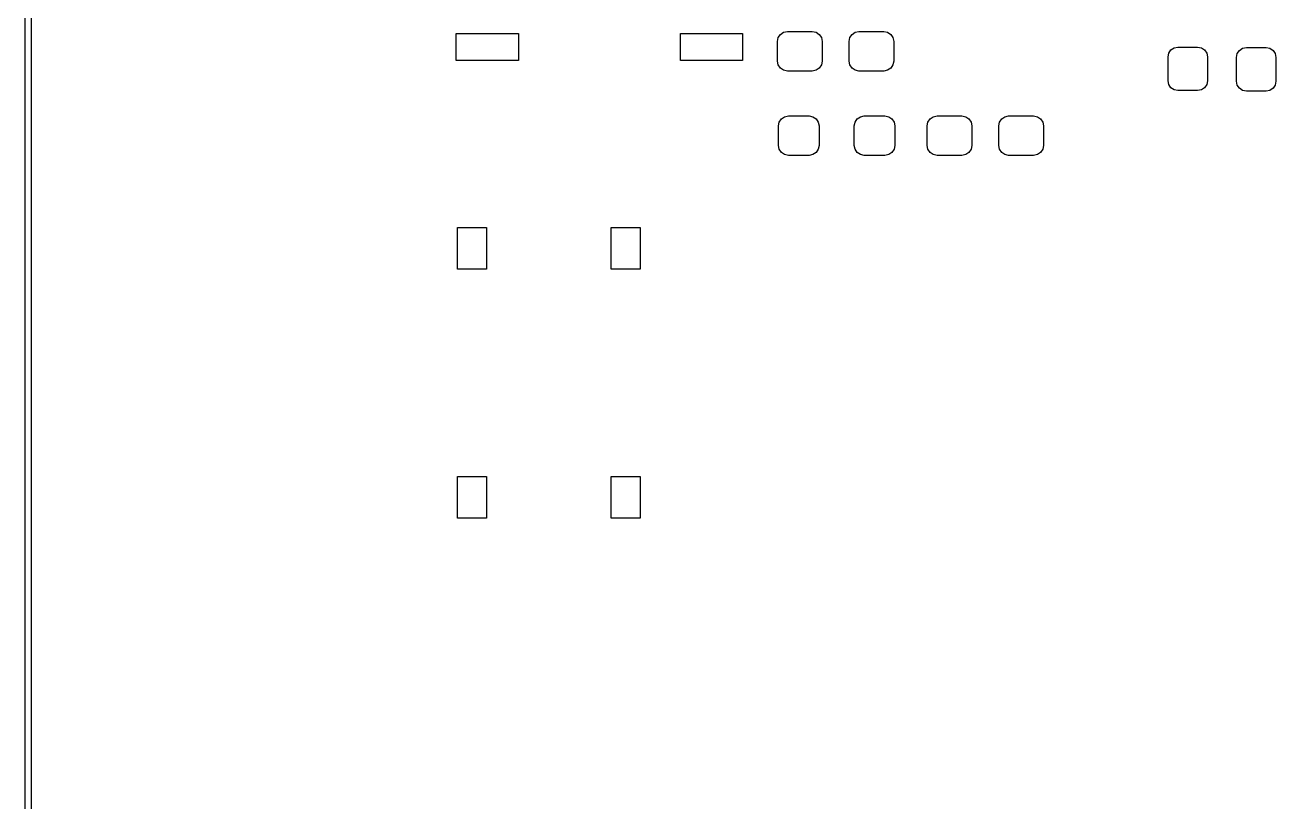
# Model space of a CAD drawing. Extents: x 2.3 to 4.73, y -6.73 to -3.79.
# Drawn here: x 2.3 to 3.487, y -5.26 to -4.523 of the extents above; entities that cross this region are included whole.
import ezdxf

# ---------------------------------------------------------------- set-up
doc = ezdxf.new("R2010")
doc.units = 0
doc.header["$MEASUREMENT"] = 0
doc.layers.add('BLACK', color=7, linetype='CONTINUOUS')

msp = doc.modelspace()

# ---------------------------------------------------------------- linework, layer by layer
at = {"layer": 'BLACK', "linetype": 'CONTINUOUS'}
for p, q in [((2.3002, -6.726), (2.3002, -3.794)), ((2.3061, -3.79695), (2.3061, -6.72305)), ((2.70917, -4.5568), (2.70917, -4.5312)), ((2.70917, -4.5312), (2.76823, -4.5312)), ((2.76823, -4.5312), (2.76823, -4.5568)), ((2.92177, -4.5568), (2.92177, -4.5312)), ((2.92177, -4.5312), (2.98083, -4.5312)), ((2.98083, -4.5312), (2.98083, -4.5568)), ((3.01464, -4.53507), (3.01666, -4.53204)), ((3.01666, -4.53204), (3.0197, -4.53001)), ((3.0197, -4.53001), (3.02328, -4.5293)), ((3.02328, -4.5293), (3.0469, -4.5293)), ((3.0469, -4.5293), (3.05048, -4.53001)), ((3.05048, -4.53001), (3.05351, -4.53204)), ((3.05351, -4.53204), (3.05554, -4.53507)), ((3.08255, -4.53507), (3.08458, -4.53204)), ((3.08458, -4.53204), (3.08761, -4.53001)), ((3.08761, -4.53001), (3.09119, -4.5293)), ((3.09119, -4.5293), (3.11481, -4.5293)), ((3.11481, -4.5293), (3.11839, -4.53001)), ((3.11839, -4.53001), (3.12142, -4.53204)), ((3.12142, -4.53204), (3.12345, -4.53507)), ((3.01393, -4.53865), (3.01464, -4.53507)), ((3.01393, -4.55735), (3.01393, -4.53865)), ((3.05554, -4.53507), (3.05625, -4.53865)), ((3.05625, -4.53865), (3.05625, -4.55735)), ((3.08184, -4.53865), (3.08255, -4.53507)), ((3.08184, -4.55735), (3.08184, -4.53865)), ((3.12345, -4.53507), (3.12416, -4.53865)), ((3.12416, -4.53865), (3.12416, -4.55735)), ((3.39007, -4.54464), (3.39365, -4.54393)), ((3.39365, -4.54393), (3.41235, -4.54393)), ((3.41235, -4.54393), (3.41593, -4.54464)), ((3.3843, -4.55328), (3.38501, -4.5497)), ((3.3843, -4.57592), (3.3843, -4.55328)), ((3.38501, -4.5497), (3.38704, -4.54667)), ((3.38704, -4.54667), (3.39007, -4.54464)), ((3.41593, -4.54464), (3.41896, -4.54667)), ((3.41896, -4.54667), (3.42099, -4.5497)), ((3.42099, -4.5497), (3.4217, -4.55328)), ((3.4217, -4.55328), (3.4217, -4.57592)), ((3.4493, -4.55376), (3.45001, -4.55018)), ((3.4493, -4.57639), (3.4493, -4.55376)), ((3.45001, -4.55018), (3.45204, -4.54714)), ((3.45204, -4.54714), (3.45507, -4.54512)), ((3.45507, -4.54512), (3.45865, -4.54441)), ((3.45865, -4.54441), (3.47735, -4.54441)), ((3.47735, -4.54441), (3.48093, -4.54512)), ((3.48093, -4.54512), (3.48396, -4.54714)), ((3.48396, -4.54714), (3.48599, -4.55018)), ((3.48599, -4.55018), (3.4867, -4.55376)), ((3.4867, -4.55376), (3.4867, -4.57639)), ((2.76823, -4.5568), (2.70917, -4.5568)), ((2.98083, -4.5568), (2.92177, -4.5568)), ((3.01464, -4.56093), (3.01393, -4.55735)), ((3.01666, -4.56396), (3.01464, -4.56093)), ((3.0197, -4.56599), (3.01666, -4.56396)), ((3.02328, -4.5667), (3.0197, -4.56599)), ((3.0469, -4.5667), (3.02328, -4.5667)), ((3.05048, -4.56599), (3.0469, -4.5667)), ((3.05351, -4.56396), (3.05048, -4.56599)), ((3.05554, -4.56093), (3.05351, -4.56396)), ((3.05625, -4.55735), (3.05554, -4.56093)), ((3.08255, -4.56093), (3.08184, -4.55735)), ((3.08458, -4.56396), (3.08255, -4.56093)), ((3.08761, -4.56599), (3.08458, -4.56396)), ((3.09119, -4.5667), (3.08761, -4.56599)), ((3.11481, -4.5667), (3.09119, -4.5667)), ((3.11839, -4.56599), (3.11481, -4.5667)), ((3.12142, -4.56396), (3.11839, -4.56599)), ((3.12345, -4.56093), (3.12142, -4.56396)), ((3.12416, -4.55735), (3.12345, -4.56093)), ((3.38501, -4.5795), (3.3843, -4.57592)), ((3.38704, -4.58253), (3.38501, -4.5795)), ((3.42099, -4.5795), (3.41896, -4.58253)), ((3.4217, -4.57592), (3.42099, -4.5795)), ((3.45001, -4.57997), (3.4493, -4.57639)), ((3.4867, -4.57639), (3.48599, -4.57997)), ((3.39007, -4.58456), (3.38704, -4.58253)), ((3.39365, -4.58527), (3.39007, -4.58456)), ((3.41235, -4.58527), (3.39365, -4.58527)), ((3.41593, -4.58456), (3.41235, -4.58527)), ((3.41896, -4.58253), (3.41593, -4.58456)), ((3.45204, -4.58301), (3.45001, -4.57997)), ((3.45507, -4.58503), (3.45204, -4.58301)), ((3.45865, -4.58574), (3.45507, -4.58503)), ((3.47735, -4.58574), (3.45865, -4.58574)), ((3.48093, -4.58503), (3.47735, -4.58574)), ((3.48396, -4.58301), (3.48093, -4.58503)), ((3.48599, -4.57997), (3.48396, -4.58301)), ((3.01488, -4.61865), (3.01559, -4.61507)), ((3.01559, -4.61507), (3.01762, -4.61204)), ((3.01762, -4.61204), (3.02065, -4.61001)), ((3.02065, -4.61001), (3.02423, -4.6093)), ((3.02423, -4.6093), (3.04392, -4.6093)), ((3.04392, -4.6093), (3.0475, -4.61001)), ((3.0475, -4.61001), (3.05053, -4.61204)), ((3.05053, -4.61204), (3.05256, -4.61507)), ((3.05256, -4.61507), (3.05327, -4.61865)), ((3.08673, -4.61865), (3.08744, -4.61507)), ((3.08744, -4.61507), (3.08947, -4.61204)), ((3.08947, -4.61204), (3.0925, -4.61001)), ((3.0925, -4.61001), (3.09608, -4.6093)), ((3.09608, -4.6093), (3.11577, -4.6093)), ((3.11577, -4.6093), (3.11935, -4.61001)), ((3.11935, -4.61001), (3.12238, -4.61204)), ((3.12238, -4.61204), (3.12441, -4.61507)), ((3.12441, -4.61507), (3.12512, -4.61865)), ((3.15588, -4.61865), (3.15659, -4.61507)), ((3.15659, -4.61507), (3.15862, -4.61204)), ((3.15862, -4.61204), (3.16165, -4.61001)), ((3.16165, -4.61001), (3.16523, -4.6093)), ((3.16523, -4.6093), (3.18885, -4.6093)), ((3.18885, -4.6093), (3.19243, -4.61001)), ((3.19243, -4.61001), (3.19547, -4.61204)), ((3.19547, -4.61204), (3.19749, -4.61507)), ((3.19749, -4.61507), (3.1982, -4.61865)), ((3.2238, -4.61865), (3.22451, -4.61507)), ((3.22451, -4.61507), (3.22653, -4.61204)), ((3.22653, -4.61204), (3.22957, -4.61001)), ((3.22957, -4.61001), (3.23315, -4.6093)), ((3.23315, -4.6093), (3.25677, -4.6093)), ((3.25677, -4.6093), (3.26035, -4.61001)), ((3.26035, -4.61001), (3.26338, -4.61204)), ((3.26338, -4.61204), (3.26541, -4.61507)), ((3.26541, -4.61507), (3.26612, -4.61865)), ((3.01488, -4.63735), (3.01488, -4.61865)), ((3.05327, -4.61865), (3.05327, -4.63735)), ((3.08673, -4.63735), (3.08673, -4.61865)), ((3.12512, -4.61865), (3.12512, -4.63735)), ((3.15588, -4.63735), (3.15588, -4.61865)), ((3.1982, -4.61865), (3.1982, -4.63735)), ((3.2238, -4.63735), (3.2238, -4.61865)), ((3.26612, -4.61865), (3.26612, -4.63735)), ((3.01559, -4.64093), (3.01488, -4.63735)), ((3.05327, -4.63735), (3.05256, -4.64093)), ((3.08744, -4.64093), (3.08673, -4.63735)), ((3.12512, -4.63735), (3.12441, -4.64093)), ((3.15659, -4.64093), (3.15588, -4.63735)), ((3.1982, -4.63735), (3.19749, -4.64093)), ((3.22451, -4.64093), (3.2238, -4.63735)), ((3.26612, -4.63735), (3.26541, -4.64093)), ((3.01762, -4.64396), (3.01559, -4.64093)), ((3.02065, -4.64599), (3.01762, -4.64396)), ((3.02423, -4.6467), (3.02065, -4.64599)), ((3.04392, -4.6467), (3.02423, -4.6467)), ((3.0475, -4.64599), (3.04392, -4.6467)), ((3.05053, -4.64396), (3.0475, -4.64599)), ((3.05256, -4.64093), (3.05053, -4.64396)), ((3.08947, -4.64396), (3.08744, -4.64093)), ((3.0925, -4.64599), (3.08947, -4.64396)), ((3.09608, -4.6467), (3.0925, -4.64599)), ((3.11577, -4.6467), (3.09608, -4.6467)), ((3.11935, -4.64599), (3.11577, -4.6467)), ((3.12238, -4.64396), (3.11935, -4.64599)), ((3.12441, -4.64093), (3.12238, -4.64396)), ((3.15862, -4.64396), (3.15659, -4.64093)), ((3.16165, -4.64599), (3.15862, -4.64396)), ((3.16523, -4.6467), (3.16165, -4.64599)), ((3.18885, -4.6467), (3.16523, -4.6467)), ((3.19243, -4.64599), (3.18885, -4.6467)), ((3.19547, -4.64396), (3.19243, -4.64599)), ((3.19749, -4.64093), (3.19547, -4.64396)), ((3.22653, -4.64396), (3.22451, -4.64093)), ((3.22957, -4.64599), (3.22653, -4.64396)), ((3.23315, -4.6467), (3.22957, -4.64599)), ((3.25677, -4.6467), (3.23315, -4.6467)), ((3.26035, -4.64599), (3.25677, -4.6467)), ((3.26338, -4.64396), (3.26035, -4.64599)), ((3.26541, -4.64093), (3.26338, -4.64396)), ((2.71039, -4.75457), (2.71039, -4.7152)), ((2.71039, -4.7152), (2.73794, -4.7152)), ((2.73794, -4.7152), (2.73794, -4.75457)), ((2.85606, -4.75457), (2.85606, -4.7152)), ((2.85606, -4.7152), (2.88361, -4.7152)), ((2.88361, -4.7152), (2.88361, -4.75457)), ((2.73794, -4.75457), (2.71039, -4.75457)), ((2.88361, -4.75457), (2.85606, -4.75457)), ((2.71039, -4.9908), (2.71039, -4.95143)), ((2.71039, -4.95143), (2.73794, -4.95143)), ((2.73794, -4.95143), (2.73794, -4.9908)), ((2.85606, -4.9908), (2.85606, -4.95143)), ((2.85606, -4.95143), (2.88361, -4.95143)), ((2.88361, -4.95143), (2.88361, -4.9908)), ((2.73794, -4.9908), (2.71039, -4.9908)), ((2.88361, -4.9908), (2.85606, -4.9908))]:
    msp.add_line(p, q, dxfattribs=at)

doc.saveas('drawing.dxf')
